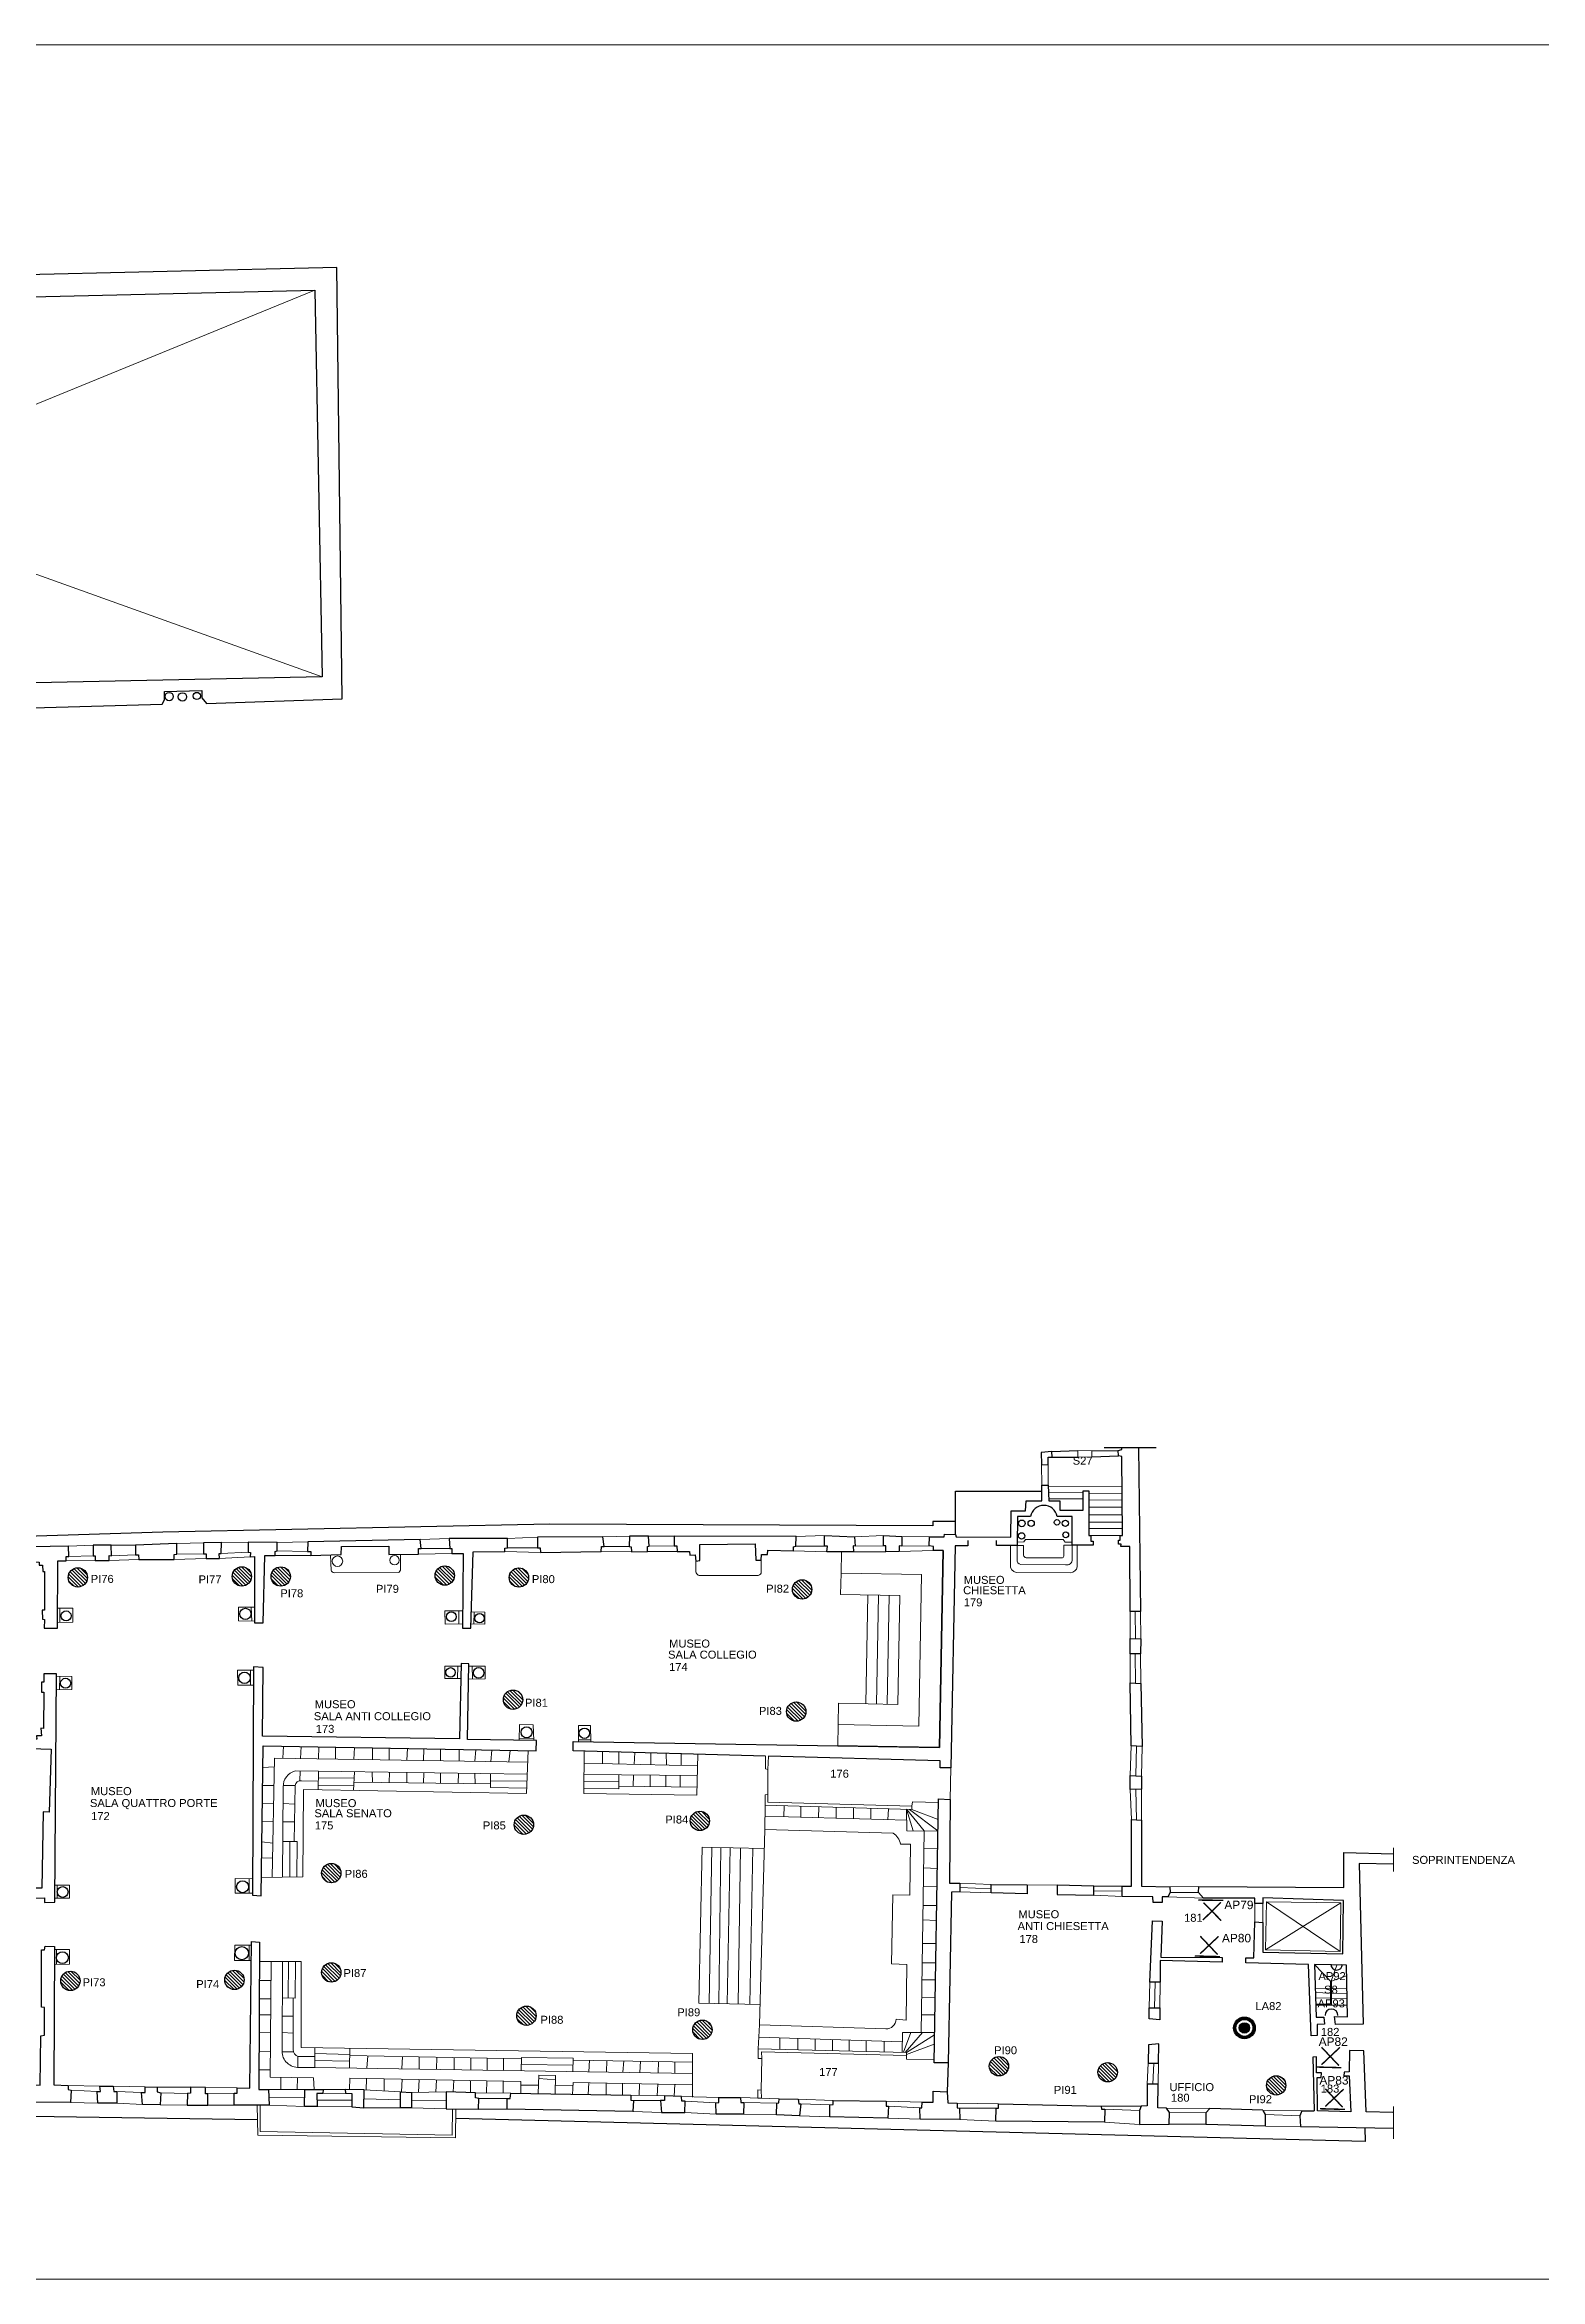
# Model space of a CAD drawing. Header units: millimetres. Extents: x 195 to 76808, y -2861 to 4318.
# Drawn here: x 56278 to 59087, y 109 to 4309 of the extents above; entities that cross this region are included whole.
import ezdxf
from ezdxf.enums import TextEntityAlignment as Align

# ---------------------------------------------------------------- set-up
doc = ezdxf.new("R2010")
doc.units = ezdxf.units.MM
for name, color, linetype, lineweight in [('_sottile', 253, 'Continuous', 5), ('LAMPADINE', 30, 'Continuous', 30), ('muri', 7, 'Continuous', 9), ('num.vani', 66, 'Continuous', 9)]:
    doc.layers.add(name, color=color, linetype=linetype, lineweight=lineweight)
doc.styles.add('ducale_200', font='arial.ttf', dxfattribs={"height": 1})
doc.styles.get("Standard").update_dxf_attribs({"font": 'arial.ttf'})

# ---------------------------------------------------------------- blocks, each defined once
blk = doc.blocks.new('PIANTANA')
at = {"lineweight": 0}
h = blk.add_hatch(dxfattribs=at)
h.set_pattern_fill('ANSI31', color=256, scale=600, style=0)
h.set_pattern_definition([(45, (37136.21, 23067.97), (-53.03301, 53.03301), [])])
edge = h.paths.add_edge_path()
edge.add_arc((14258, -2729), 291, 0, 360)
blk.add_circle((14258, -2729), 291)
blk = doc.blocks.new('sospensione normale')
h = blk.add_hatch(color=256)
h.paths.add_polyline_path([(24193.1, 756.4, 1), (24171.9, 756.4, 1)], flags=16)
h.paths.add_polyline_path([(24176, 756.4, -1), (24189, 756.4, -1)], flags=0)
h.paths.add_polyline_path([(24195.1, 756.4, 1), (24169.9, 756.4, 1)])
for radius in [13.6, 12.6, 11.6, 10.6, 6.52]:
    blk.add_circle((24182.5, 756.4), radius)
blk = doc.blocks.new('re')
at = {"const_width": 0.3}
for points in [[(51.55, 419.05), (51.66, 413.81)], [(55.72, 418.12), (52.08, 414.34)], [(52.09, 417.95), (55.87, 414.31)]]:
    blk.add_lwpolyline(points, dxfattribs=at)

msp = doc.modelspace()

# ---------------------------------------------------------------- linework, layer by layer
at = {"layer": '_sottile'}
for p, q in [((58150.9, 1601.4), (58150.1, 1640.1)), ((58163, 1639.4), (58163, 1601.4)), ((57774.3, 1476.2), (57773.6, 1436.2)), ((57773.6, 1436.2), (57772.9, 1396.2)), ((57773.6, 1436.2), (57924.9, 1433.5)), ((57919.6, 1148.6), (57924.9, 1433.5)), ((57772.9, 1396.2), (57884.2, 1394.2)), ((57820.4, 1190.4), (57824.2, 1395.3)), ((57840.4, 1190), (57844.2, 1394.9)), ((57860.4, 1189.7), (57864.2, 1394.6)), ((57880.4, 1189.3), (57884.2, 1394.2)), ((57768.3, 1151.4), (57769.1, 1191.4)), ((57769.1, 1191.4), (57880.4, 1189.3)), ((57767.6, 1111.4), (57768.3, 1151.4)), ((57768.3, 1151.4), (57919.6, 1148.6)), ((57631.8, 1068), (57631.8, 1092.3)), ((57637.2, 1092.3), (57636.4, 1067.2)), ((57636.4, 1067.2), (57631.8, 1068)), ((58566.5, 426.3), (58639.5, 425.6)), ((58635.9, 416.2), (58571.4, 418.5)), ((58571.4, 396.8), (58636.7, 396))]:
    msp.add_line(p, q, dxfattribs=at)
for points in [[(56785, 3847.5), (54912.3, 3081.1)], [(56798.7, 3120.6), (54897.1, 3802.7)], [(58245, 1665.9), (58245, 1654.6), (58218.4, 1653.8), (58218.4, 1666.7), (58245, 1665.9)], [(58301.7, 1598.8), (58163.1, 1598.2)], [(58228.3, 1587.2), (58163.4, 1587.6)], [(58228.3, 1576), (58163.7, 1576)], [(58301.8, 1585.5), (58238.9, 1586.3)], [(58301.9, 1573.6), (58238.9, 1573.2)], [(58302.1, 1559.9), (58238.9, 1560.1)], [(58302.2, 1545.7), (58238.9, 1545.9)], [(58302.4, 1532), (58238.9, 1532)], [(58302.5, 1520.1), (58238.9, 1519.9)], [(56322.5, 1486.5), (56368.8, 1488.4)], [(56402.6, 1488.8), (56448.1, 1488.8)], [(56448.1, 1470.5), (56403.3, 1468.6)], [(56575.6, 1472.2), (56525.9, 1471.7)], [(56526, 1491.8), (56575.6, 1492.9)], [(56659.8, 1475.5), (56609.3, 1473.2)], [(56609.5, 1493.7), (56659.8, 1494.4)], [(56714.4, 1493.7), (56772.1, 1495.2)], [(56771.4, 1477), (56714.4, 1477.8)], [(56980, 1471.7), (57042.2, 1473.2)], [(56983.1, 1499), (57037.7, 1501.3)], [(57038.5, 1482.3), (56984.6, 1482.3)], [(57141.7, 1477), (57209.2, 1474.7)], [(57147, 1501.3), (57203.1, 1503.6)], [(57203.1, 1483.8), (57147, 1483.8)], [(57323, 1477), (57379.9, 1476.2)], [(57326, 1504.3), (57376.1, 1505.8)], [(57375.4, 1486.1), (57328.3, 1486.1)], [(57410.3, 1477), (57465.7, 1477)], [(57411.8, 1505.8), (57460.4, 1505.8)], [(57460.4, 1487.6), (57413.3, 1486.9)], [(57684.2, 1477.8), (57747.2, 1476.2)], [(57688.8, 1486.9), (57742.6, 1486.9)], [(57689.5, 1505.1), (57742.6, 1506.6)], [(57797.3, 1476.2), (57858, 1476.2)], [(57853.4, 1506.6), (57798.8, 1504.3)], [(57853.4, 1487.6), (57800.3, 1486.9)], [(57883, 1477), (57947.5, 1478.5)], [(57887.6, 1505.1), (57939.9, 1504.3)], [(57887.6, 1486.9), (57939.2, 1487.6)], [(58104.7, 1494.1), (58117.2, 1494.7), (58120.5, 1499.5), (58191.1, 1499.3), (58194.9, 1494.4), (58207.8, 1494.4)], [(58298.1, 1506.6), (58243.1, 1506.6)], [(56318, 1459.2), (56372.6, 1459.9)], [(56368.4, 1468.6), (56322.9, 1467.5)], [(56398.8, 1459.9), (56454.2, 1461.4)], [(56520.9, 1461.8), (56580.9, 1463.7)], [(56605.6, 1463.7), (56663.6, 1466.4)], [(56710.6, 1469.4), (56777.4, 1469.4)], [(56301.6, 1370.4), (56330.6, 1370.4), (56330.1, 1343.8), (56301.6, 1343.4)], [(56306.2, 1370.4), (56306.2, 1343.4)], [(56671.9, 1345.7), (56641.6, 1346.5), (56641.6, 1372.3), (56671.9, 1372.3)], [(56665.7, 1372.3), (56666.5, 1345.9)], [(57062.9, 1364.9), (57029.3, 1364.9), (57030.1, 1339.9), (57062.8, 1340.7)], [(57055.7, 1364.9), (57055.4, 1340.4)], [(57078.2, 1340.9), (57104.2, 1340.4), (57104.7, 1362.7), (57078.9, 1363.4)], [(57084.2, 1363.2), (57084, 1340.9)], [(58317, 1363.9), (58317, 1313.1)], [(58326.5, 1363.9), (58326.9, 1312.7)], [(58336, 1363.9), (58336.8, 1312.3)], [(57059.1, 1238.3), (57029.3, 1238.2), (57029.2, 1261.1), (57059.6, 1261.5)], [(57053.6, 1261.4), (57053.1, 1238.3)], [(57074.1, 1237), (57105.2, 1237.4), (57105.2, 1261.1), (57074.5, 1260.9)], [(57080.8, 1261), (57081.1, 1237.1)], [(58317, 1284.3), (58317, 1229.6)], [(58326.5, 1284.3), (58326.9, 1229.2)], [(58336, 1284.3), (58336.8, 1228.9)], [(56299.3, 1242.3), (56328.7, 1242), (56328.7, 1217.2), (56299.2, 1217)], [(56305.4, 1217), (56305.7, 1242.2)], [(56669.5, 1225.6), (56640.1, 1225.6), (56639.7, 1253.8), (56669.6, 1253.8)], [(56664.2, 1253.8), (56664.1, 1225.6)], [(57196.6, 1121.3), (57195.5, 1151.1), (57169.3, 1151.5), (57169, 1121.7)], [(57280.1, 1119.4), (57280.1, 1149.6), (57302.9, 1149.6), (57303.3, 1119.1)], [(56684.8, 863.9), (56762.2, 865.4), (56763.8, 1029.3), (57182.6, 1021.7), (57185.7, 1102.4)], [(56725, 1088.2), (56726, 1110.6)], [(56758.3, 1087.7), (56759.4, 1110)], [(56791.7, 1087.2), (56792.7, 1109.4)], [(56823.7, 1086.7), (56823.7, 1108.8)], [(56858.5, 1086.1), (56859.6, 1108.2)], [(56893.5, 1085.5), (56893.5, 1107.6)], [(56924.6, 1085), (56924.6, 1107)], [(56957.9, 1084.5), (56958.9, 1106.4)], [(56989, 1084), (56990.1, 1105.9)], [(57021, 1083.5), (57021, 1105.3)], [(57055.9, 1083), (57055.9, 1104.7)], [(57085.4, 1082.5), (57087.4, 1104.2)], [(57115.7, 1082), (57117.5, 1103.6)], [(57149.7, 1081.5), (57151.7, 1103)], [(57196.4, 1125.3), (57169, 1126)], [(57303.3, 1122.6), (57280.1, 1122.6)], [(57504.4, 1095.8), (57502.8, 1018.7), (57290.4, 1021.7), (57291.1, 1101.6)], [(57325.3, 1077.9), (57325.3, 1100.6)], [(57356.4, 1077.3), (57356.4, 1099.8)], [(57385.1, 1076.6), (57386.2, 1099)], [(57416.3, 1075.9), (57416.3, 1098.2)], [(57446, 1075.3), (57445, 1097.4)], [(57473.3, 1074.7), (57473.3, 1096.6)], [(58318.6, 1111.2), (58317, 1055.9)], [(58328.8, 1110.9), (58327.7, 1055.1)], [(58339.1, 1110.5), (58338.3, 1054.3)], [(56708.8, 1071.9), (56687.4, 1071)], [(56704.6, 864.3), (56709.1, 1088.5), (57184.9, 1080.9)], [(56756.9, 1045.9), (56757.7, 1064.1)], [(56791.1, 1028.8), (56791.8, 1063.6)], [(56858.8, 1050.5), (56791.6, 1051.3)], [(56857.8, 1027.6), (56859.4, 1062.7)], [(56892.8, 1062.2), (56893.5, 1042.5)], [(56925.4, 1061.7), (56924.6, 1042.2)], [(56958, 1061.3), (56958, 1041.8)], [(56989.9, 1060.8), (56989.1, 1041.4)], [(57021, 1060.4), (57021, 1041)], [(57054.4, 1040.6), (57055.2, 1059.9)], [(57086.2, 1040.3), (57085.5, 1059.5)], [(57115.1, 1059.1), (57115.1, 1033.1), (57183, 1031.6)], [(57356.4, 1056.6), (57356.4, 1030.8), (57290.5, 1031.6)], [(57503.6, 1055.8), (57290.7, 1057.4)], [(57503.9, 1074), (57290.9, 1078.7)], [(57383.8, 1056.7), (57383, 1035.2)], [(57414.8, 1056.5), (57414.8, 1034.8)], [(57444.4, 1056.3), (57444.4, 1034.5)], [(57471.7, 1056.1), (57471.7, 1034.2)], [(57636.4, 1067.2), (57636.4, 1020.2)], [(57980.1, 1070.3), (57978.6, 1010.3)], [(56708.1, 1036.9), (56686.9, 1036.9)], [(56747.8, 1036.9), (56725.8, 1036.9)], [(56858.2, 1036.1), (56791.3, 1037.6)], [(57115.1, 1039.9), (56858.5, 1043)], [(57183.5, 1045.2), (57115.1, 1046)], [(57356.4, 1043.7), (57290.4, 1044.5)], [(57503.1, 1033.8), (57356.4, 1035.4)], [(57631.1, 1019.4), (57631.1, 999.7), (57906.5, 992.1), (57906.5, 998.2), (57636.4, 1005.8), (57636.4, 1020.2), (57631.1, 1019.4)], [(58317, 1029.3), (58319.3, 973.1)], [(58327.7, 1029.7), (58328.8, 972.4)], [(58338.3, 1030.1), (58338.3, 971.6)], [(56706.7, 969.5), (56686.1, 968.5)], [(56707.4, 1002.6), (56686.5, 1003.6)], [(56746.8, 968.6), (56725.2, 968.6)], [(56747.3, 1001.9), (56725.5, 1002.8)], [(57897.1, 971.6), (57630.7, 979.2)], [(57666, 978.2), (57666.9, 998.7)], [(57697.9, 977.3), (57697.9, 997.9)], [(57731.3, 976.4), (57732.1, 996.9)], [(57764.6, 975.4), (57764.6, 996)], [(57797.3, 974.5), (57797.3, 995.1)], [(57829.9, 973.5), (57829.9, 994.2)], [(57861.8, 972.6), (57862.6, 993.3)], [(57896.7, 992.4), (57930.1, 951.5)], [(57896.7, 992.4), (57909.3, 951.7)], [(57896.7, 992.4), (57897.4, 951.9), (57955.6, 951.1)], [(57902, 992.1), (57955.6, 951.9)], [(57906.5, 998.2), (57908, 1006.5), (57956.5, 1004.9)], [(57906.5, 992.1), (57956, 973.2)], [(56705.9, 928.8), (56685.6, 930.9)], [(56724.9, 931.4), (56751.6, 931.4), (56750.9, 865.2)], [(56738, 931.4), (56738, 864.9)], [(57630.3, 954.2), (57620.5, 586.9)], [(57924, 572.5), (57930.1, 951.5)], [(56705.3, 900.2), (56685.2, 901.1)], [(57629.4, 918.5), (57512.7, 920.8), (57506.6, 627.9), (57621.5, 625.6)], [(57531, 920.4), (57525.6, 627.5)], [(57543.8, 627.1), (57547.7, 920.1)], [(57565.1, 919.8), (57559.7, 626.8)], [(57584.9, 919.4), (57580.2, 626.4)], [(57607.6, 918.9), (57602.2, 626)], [(57928.9, 882.1), (57954.4, 881.2)], [(57929.5, 917.8), (57955, 918.7)], [(56296.4, 825.1), (56323.8, 825), (56323.8, 849.7), (56296.6, 849.9)], [(56301.1, 825.1), (56301.1, 849.9)], [(56668.2, 834.3), (56635.4, 834.4), (56635.2, 861.9), (56668.3, 861.3)], [(56661.9, 861.3), (56661.8, 834.3)], [(57928.4, 847.2), (57953.8, 846.3)], [(57996.8, 853.3), (58056, 851)], [(57996.8, 845.3), (58056, 843)], [(58123.6, 850.2), (58179.7, 849.5)], [(58248.8, 847.9), (58301.9, 847.9)], [(58391.4, 846.4), (58446, 847.2)], [(57927.8, 811.5), (57953.2, 811.5)], [(57996.8, 837.3), (58056, 835)], [(58248.8, 839.2), (58301.9, 838.1)], [(58248.8, 830.5), (58301.9, 828.2)], [(58454.4, 825.2), (58387.6, 827.5)], [(58392.2, 835.8), (58445.3, 835.8)], [(58550.8, 815.3), (58550.8, 780.4)], [(58565.9, 815.3), (58565.9, 779.6)], [(58712.4, 816.1), (58711.6, 725), (58571.3, 728), (58572.8, 818.3), (58712.4, 816.1)], [(58712.4, 816.1), (58571.3, 728)], [(58711.6, 725), (58572.8, 818.3)], [(57927.4, 784.2), (57952.8, 783.3)], [(56295.6, 728.7), (56323.8, 728.5), (56324.3, 700.9), (56295.5, 700.6)], [(56299.4, 700.6), (56299.4, 728.7)], [(56665.5, 708.2), (56634.3, 708.3), (56634.5, 736.8), (56665.8, 736.8)], [(56661.7, 736.8), (56661.6, 708.2)], [(57926.7, 740.2), (57952, 740.2)], [(57494.5, 451.1), (57494.5, 533), (56759.2, 544.4), (56759.2, 706), (56680.9, 706)], [(56703.1, 706), (56700.8, 489), (56782.7, 487.5), (56783.5, 465.5)], [(56748.6, 706), (56747.8, 637), (56724, 637.8)], [(56735.7, 706), (56734.9, 637.4)], [(57926.1, 703.8), (57951.4, 703.8)], [(58693.5, 669), (58663.2, 700.7)], [(58694.4, 669), (58705, 699.3)], [(58695.3, 669), (58723.5, 679)], [(56680.5, 636.2), (56702.3, 636.2)], [(56680.7, 670.4), (56702.7, 670.4)], [(57925.1, 639.3), (57950.3, 638.3)], [(57925.6, 671.9), (57950.9, 671.9)], [(58354, 667.3), (58352.7, 618.8)], [(58363.8, 667.3), (58362.7, 618.8)], [(58372.9, 667.3), (58372.6, 618.8)], [(58693.5, 655.4), (58664.5, 656)], [(58693.5, 646.9), (58664.7, 647.9)], [(58693.5, 637.1), (58665, 637.9)], [(58665.5, 624.1), (58695.3, 624.3), (58695.3, 669), (58693.5, 669), (58693.5, 626.1), (58665.4, 625.9)], [(58695.3, 655.3), (58724.1, 654.7)], [(58695.3, 646.7), (58724.3, 645.8)], [(58695.3, 636.8), (58724.5, 635.7)], [(56680.3, 605.9), (56702, 605.9)], [(56744, 603.6), (56723.8, 603.6)], [(57924.5, 605.9), (57949.8, 605.9)], [(58695.3, 624.3), (58724.8, 624)], [(56701.7, 572.5), (56680.1, 573.3)], [(56744, 571.7), (56723.7, 572.5)], [(57888.7, 555), (57619.3, 564.2)], [(57658.4, 562.8), (57658.4, 541.2)], [(57692.5, 561.7), (57692.5, 540.3)], [(57725.2, 560.6), (57725.2, 539.5)], [(57757.8, 559.5), (57757.8, 538.7)], [(57788.9, 558.4), (57788.9, 538)], [(57820.8, 557.3), (57820.8, 537.2)], [(57854.9, 556.2), (57854.9, 536.3)], [(57888.3, 535.5), (57889.1, 572.5), (57949, 572.5)], [(57890.7, 535.5), (57904.8, 572.5)], [(57894.3, 535.4), (57926.4, 572.5)], [(57896.7, 535.3), (57949.2, 568.2)], [(57896.7, 531.5), (57948.9, 550.6)], [(56701.3, 536.1), (56679.9, 536.8)], [(56744.8, 536.1), (56723.4, 536.1)], [(56753.1, 527.9), (56753.1, 507.2)], [(56785, 507.2), (56785, 544)], [(56850.8, 531.5), (56785, 533)], [(56850.5, 518.6), (56785, 520.1)], [(56850.2, 506.2), (56851, 543)], [(56850.7, 529.2), (57173.4, 523.2)], [(56884.5, 528.6), (56882.7, 505.7)], [(56949.8, 527.4), (56948.7, 504.6)], [(56980.8, 526.8), (56980.8, 504.1)], [(57014.3, 526.2), (57013.3, 503.6)], [(57046.8, 525.5), (57046.8, 503)], [(57077.9, 525), (57077.9, 502.5)], [(57109, 524.4), (57109, 502)], [(57139.4, 523.8), (57139.4, 501.6)], [(57172.8, 501), (57173.5, 525.4), (57270.6, 524.7), (57269.9, 499.5)], [(57270.2, 511), (57173.1, 512.5)], [(57270.5, 520.9), (57494.5, 517.1)], [(57300.1, 499), (57301.1, 520.4)], [(57332.8, 498.5), (57333.7, 519.8)], [(57363.8, 498), (57365.7, 519.3)], [(57395.7, 497.4), (57396.7, 518.7)], [(57429.9, 496.9), (57430.8, 518.2)], [(57461.1, 496.4), (57461.1, 517.7)], [(57618.2, 523.9), (57618.2, 542.1), (57896.7, 535.3), (57896.7, 529.2), (57624.3, 536.1), (57625, 523.9), (57618.2, 523.9)], [(57625, 523.9), (57623.5, 464)], [(57896.7, 529.2), (57896.7, 522.4), (57948.4, 521.7)], [(58350.4, 514.8), (58348.9, 475.4)], [(58361.2, 515.1), (58359.2, 475.4)], [(58370.2, 514.8), (58369.5, 475.4)], [(56321.4, 473.1), (56381.3, 471.6)], [(56376, 461.7), (56327.4, 464)], [(56406.4, 471.6), (56466.3, 470.8)], [(56489.1, 470.1), (56551.3, 470.1)], [(56579.4, 469.3), (56639.3, 468.5)], [(56700.9, 502.7), (56679.7, 502.7)], [(56697.7, 465.5), (56766, 465.5)], [(56721.3, 488.6), (56721.3, 465.5)], [(56752.4, 488.1), (56751.6, 465.5)], [(56800.9, 465.5), (56841.9, 465.5)], [(56850.3, 465.5), (56851, 486.7), (57172, 480.7), (57172, 458.3)], [(56877.6, 464.7), (56945.9, 460.9)], [(56882.3, 486.2), (56881.2, 464.5)], [(56915.5, 485.5), (56915.5, 462.6)], [(56949, 484.9), (56948, 460.9)], [(56980.9, 484.3), (56979.9, 460.3)], [(57013.5, 483.7), (57012.6, 460.7)], [(57046.2, 483.1), (57045.1, 460.6)], [(57077.2, 482.5), (57077.2, 459.7)], [(57108.4, 481.9), (57107.4, 459.2)], [(57138.6, 481.3), (57138.6, 458.8)], [(57172, 473.8), (57205.3, 473.8)], [(57204.6, 457.8), (57206.1, 492.8), (57237.3, 492.1), (57236.5, 457.3)], [(57237.1, 483.7), (57205.9, 486)], [(57236.9, 473.9), (57270.3, 473.1)], [(57269.1, 456.4), (57270.6, 478.4), (57494.5, 474.6)], [(57299.6, 477.9), (57298.6, 456.2)], [(57332.1, 477.4), (57332.1, 455.7)], [(57363.2, 476.8), (57363.2, 455.1)], [(57395.2, 476.3), (57394.3, 454.5)], [(57429.4, 475.7), (57428.4, 453.7)], [(57461.1, 475.2), (57460.2, 452.9)], [(56325.9, 441.2), (56377.5, 439.7)], [(56459.5, 460.2), (56413.2, 461.7)], [(56413.2, 439.7), (56461, 437.4)], [(56494.4, 436.7), (56545.2, 435.9)], [(56546, 457.9), (56495.9, 459.4)], [(56633.2, 458.7), (56583.9, 457.2)], [(56583.9, 435.9), (56633.2, 435.9)], [(56676.5, 435.9), (56678, 379.8), (57049.1, 374.4), (57049.8, 429.1)], [(57043.8, 429.1), (57043, 379.8), (56682.6, 386.6), (56682.6, 435.9)], [(56698.5, 450.7), (56765.7, 449.6)], [(56699.3, 435.9), (56765.3, 433.6)], [(56789.2, 445.8), (56854.8, 445.4)], [(56854.8, 432.9), (56789.6, 433.6)], [(56800.2, 457.9), (56842.7, 458.7)], [(56876.8, 431.4), (56945.9, 431.4)], [(56877.2, 448), (56945.9, 446.1)], [(56966.4, 460.2), (57031.6, 460.9)], [(56966.4, 445.8), (57031.6, 445)], [(56966.4, 431.4), (57031.6, 429.1)], [(57087, 459.4), (57153, 458.7)], [(57092.3, 428.3), (57146.2, 428.3)], [(57146.2, 448.8), (57093.1, 448.8)], [(57378.4, 454.9), (57442.1, 453.4)], [(57382.2, 424.5), (57436.1, 422.2)], [(57434.6, 445), (57383.7, 445)], [(57474, 452.6), (57543.8, 450.3)], [(57480.1, 422.2), (57539.3, 419.2)], [(57480.8, 443.5), (57538.5, 440.5)], [(57584.8, 450.3), (57657.6, 448)], [(57590.9, 441.2), (57653.1, 439.7)], [(57693.3, 447.3), (57758.6, 445)], [(57752.5, 436.7), (57697.9, 438.9)], [(57858.7, 443.5), (57926.3, 442)], [(57921.7, 431.4), (57862.5, 434.4)], [(57991.5, 439.7), (58069.7, 438.9)], [(58065.1, 430.6), (57996.1, 430.6)], [(58262.4, 434.4), (58337.5, 434.4)], [(58269.2, 428.3), (58334.5, 426)], [(58385.3, 430.6), (58466.5, 429.8)], [(58458.9, 421.5), (58390.7, 422.2)], [(57590.1, 419.2), (57652.3, 417.7)], [(57695.6, 416.2), (57752.5, 413.9)], [(57861.8, 411.6), (57922.5, 410.1)], [(57996.8, 409.3), (58064.4, 406.3)], [(58268.5, 404), (58334.5, 399.5)], [(58389.9, 400.2), (58458.9, 400.2)]]:
    msp.add_lwpolyline(points, dxfattribs=at)
for points in [[(56945.9, 1471.2), (56945.9, 1443.6, -0.414249), (56941.3, 1437.5), (56941.3, 1437.5), (56821.4, 1436.8, -0.280421), (56815.4, 1441.3), (56814.6, 1470.4), (56814.6, 1470.4)], [(58091.9, 1487.9), (58091.7, 1451.7, 0.378202), (58102.8, 1437.5), (58205, 1436.8, 0.343124), (58217.4, 1447.7), (58217.4, 1488.8)], [(58104.6, 1487.9), (58104.3, 1462.1, 0.388975), (58111.4, 1452), (58195.6, 1451.8), (58195.6, 1451.8), (58195.6, 1451.8, 0.510542), (58207.9, 1461.9), (58207.8, 1488.6)], [(58104.6, 1488), (58116.7, 1487.9), (58116.7, 1469.4, 0.30523), (58121.5, 1464.9), (58189.6, 1464.6, 0.276959), (58192.4, 1469.2), (58192.1, 1488.6), (58207.8, 1488.6)], [(57500.6, 1458.8), (57500.6, 1458.8), (57500.6, 1439.8, 0.430107), (57510.4, 1431.5), (57615.9, 1431.5, 0.302782), (57623.5, 1436), (57623.5, 1460.3)], [(57184, 1058.2), (56748.6, 1064.2), (56748.6, 1064.2, 0.374848), (56725.8, 1033.8), (56724.3, 864.7)], [(56791.5, 1045.2), (56760, 1046, 0.400703), (56747.8, 1036.9), (56746.3, 931.4)], [(57631.1, 999.7), (57630.3, 954.2), (57871.6, 947.3, -0.192947), (57885.3, 926.9), (57904.3, 926.9), (57902.7, 830.5), (57870.9, 831.2), (57868.6, 701.5), (57897.4, 700.7), (57895.9, 596), (57876.9, 597.5, -0.413577), (57858, 579.3), (57620.5, 586.9), (57618.2, 542.1)], [(56724.3, 706), (56723.5, 540.6, 0.432894), (56752.4, 507.2), (56785, 507.2), (57494.5, 495.9)], [(56744, 637.1), (56744, 540.6, 0.340687), (56753.9, 527.7), (56753.9, 527.7), (56785, 527.7)]]:
    msp.add_lwpolyline(points, format="xyb", dxfattribs=at)
msp.add_lwpolyline([(57624.3, 449.1), (57623.5, 464), (57617.4, 464.7), (57617.4, 449.3)], close=True, dxfattribs=at)
for centre, radius in [((56827.5, 1458.4), 9.87), ((56934.9, 1460.3), 8.76)]:
    msp.add_circle(centre, radius, dxfattribs=at)
at = {"layer": 'LAMPADINE'}
for centre, radius, start, end in [((58704.7, 701), 11, 179.2065, 359.2065), ((58695, 604.7), 12.1, 359.5908, 179.5908)]:
    msp.add_arc(centre, radius, start, end, dxfattribs=at)
at = {"layer": 'muri', "linetype": 'ByBlock', "lineweight": 30}
for p, q in [((56826.1, 3890.1), (54850, 3843)), ((56836.6, 3079.6), (56826.1, 3890.1)), ((56168.9, 3059.9), (56498.2, 3069)), ((56498.2, 3069), (56502.4, 3077.7)), ((56502.4, 3077.7), (56502.7, 3093.3)), ((56502.7, 3093.3), (56572.5, 3094.7)), ((56572.5, 3094.7), (56572.5, 3081.1)), ((56572.5, 3081.1), (56581.6, 3070.5)), ((56581.6, 3070.5), (56836.6, 3079.6)), ((58169.8, 1664.4), (58218.4, 1666.7)), ((58170.6, 1653.8), (58218.4, 1653.8)), ((58245, 1665.9), (58294.3, 1666.7)), ((58245, 1654.6), (58295, 1656.8)), ((58150.9, 1601.4), (58163, 1601.4)), ((58150.9, 1571.8), (58150.9, 1601.4)), ((58163, 1601.4), (58163.8, 1571.8)), ((58120.5, 1552.9), (58121.3, 1571.8)), ((58121.3, 1571.8), (58150.9, 1571.8)), ((58163.8, 1571.8), (58185, 1571.8)), ((58185, 1571.8), (58185, 1554.4)), ((58185, 1554.4), (58228.3, 1554.4)), ((58228.3, 1590.8), (58238.9, 1590.8)), ((58228.3, 1554.4), (58228.3, 1590.8)), ((58238.9, 1590.8), (58238.9, 1506.6)), ((58092.4, 1503.6), (58093.2, 1552.9)), ((58093.2, 1552.9), (58120.5, 1552.9)), ((58105.3, 1542.3), (58104.6, 1488)), ((58129.6, 1542.3), (58105.3, 1542.3)), ((58207.8, 1542.3), (58179.7, 1542.3)), ((58207.8, 1488.8), (58207.8, 1542.3)), ((57939.2, 1487.6), (57939.9, 1504.3)), ((57947.5, 1486.1), (57939.2, 1487.6)), ((57939.9, 1504.3), (57967.2, 1504.3)), ((57947.5, 1478.5), (57947.5, 1486.1)), ((57965.7, 1478.5), (57947.5, 1478.5)), ((57958.9, 1108.2), (57965.7, 1478.5)), ((57965.7, 1478.5), (57958.9, 1108.2)), ((57967.2, 1504.3), (57968, 1509.6)), ((57968, 1509.6), (57988.5, 1508.9)), ((57988.1, 1487.2), (57980.1, 1070.3)), ((58012, 1487.2), (57988.1, 1487.2)), ((57988.5, 1508.9), (57990, 1504.3)), ((57990, 1504.3), (58092.4, 1503.6)), ((58012, 1497.5), (58012, 1487.2)), ((58065.5, 1488), (58065.5, 1497.1)), ((58104.6, 1488), (58065.5, 1488)), ((58247.6, 1488.8), (58207.8, 1488.8)), ((58238.9, 1506.6), (58243.1, 1506.6)), ((58243.1, 1506.6), (58243.1, 1496.3)), ((58243.1, 1496.3), (58247.6, 1496.3)), ((58247.6, 1496.3), (58247.6, 1488.8)), ((57270.6, 1119.6), (57958.9, 1108.2)), ((57270.6, 1102.1), (57270.6, 1119.6)), ((57631.8, 1092.3), (57270.6, 1102.1)), ((57959.6, 1083.2), (57637.2, 1092.3)), ((57878.9, 1109.7), (57767.6, 1111.4)), ((57918.9, 1108.9), (57878.9, 1109.7)), ((57958.9, 1108.2), (57918.9, 1108.9)), ((57959.6, 1070.3), (57959.6, 1083.2)), ((57980.1, 1070.3), (57959.6, 1070.3)), ((58667.1, 527), (58660.3, 526.2)), ((58660.3, 526.2), (58662.6, 425.3)), ((58667.1, 496.6), (58667.1, 527)), ((58729.1, 539.1), (58728.3, 498.9)), ((58755.6, 538.3), (58729.1, 539.1)), ((58760.2, 423.8), (58755.6, 538.3)), ((58676.2, 496.6), (58667.1, 496.6)), ((58667.9, 488.3), (58675.5, 488.3)), ((58668.6, 425.3), (58667.9, 488.3)), ((58675.5, 488.3), (58676.2, 496.6)), ((58719.2, 498.1), (58718.5, 491.3)), ((58718.5, 491.3), (58728.3, 491.3)), ((58728.3, 498.9), (58719.2, 498.1)), ((58728.3, 491.3), (58731.4, 423.8)), ((58466.5, 429.8), (58458.9, 421.5)), ((58458.9, 421.5), (58458.9, 400.2)), ((58566.1, 426.8), (58466.5, 429.8)), ((58571.4, 418.5), (58566.5, 426.3)), ((58639.5, 425.6), (58635.9, 416.2)), ((58639.5, 425.6), (58662.6, 425.3)), ((58731.4, 423.8), (58668.6, 425.3)), ((58811, 422.2), (58760.2, 423.8)), ((58811.3, 421.6), (58811, 422.2)), ((58458.9, 400.2), (58571.4, 397.2)), ((58571.4, 396.8), (58571.4, 418.5)), ((58635.9, 416.2), (58636.7, 396.2)), ((58636.7, 396.2), (58811.3, 392.7))]:
    msp.add_line(p, q, dxfattribs=at)
at = {"layer": 'muri'}
for p, q in [((58811.3, 919.9), (58811.3, 875.1)), ((58811.3, 433.6), (58811.3, 372.7))]:
    msp.add_line(p, q, dxfattribs=at)
at = {"layer": 'muri', "linetype": 'Continuous', "ltscale": 0.1}
msp.add_lwpolyline([(53215.1, 4308.8), (59135.1, 4308.8), (59135.1, 108.8), (53215.1, 108.8)], close=True, dxfattribs=at)
at = {"layer": 'muri', "linetype": 'ByBlock', "lineweight": 30}
for points in [[(56785, 3847.5), (56798.7, 3120.6), (54912.3, 3081.1), (54897.1, 3802.7), (56785, 3847.5)], [(58163, 1639.4), (58163, 1653.8), (58170.6, 1653.8), (58169.8, 1664.4), (58149.4, 1662.9), (58150.1, 1640.1), (58163, 1639.4)], [(58267.8, 1672.5), (58301.1, 1672.5)], [(58332.3, 1672.5), (58365.7, 1672.5)], [(57988.5, 1508.9), (57988.5, 1590.1), (58150.9, 1590.1)], [(57988.5, 1533.1), (57946.2, 1533.1), (57946.2, 1524.9), (57226.8, 1528.1), (56499.2, 1512.9), (55707, 1487.7), (54620, 1461.7)], [(56301.6, 1332.8), (56302, 1459.2), (56318, 1459.2), (56318, 1467.5), (56322.9, 1467.5), (56322.5, 1486.5), (56253.5, 1485.7), (56253.1, 1466.7), (56259.2, 1467.1), (56259.5, 1457.3), (56267.1, 1456.9), (56267.1, 1450.8), (56273.6, 1450.8), (56274, 1439.4), (56277, 1439.4), (56277.4, 1366.2), (56272.8, 1366.2), (56273.2, 1349.5), (56277, 1349.1), (56276.6, 1332.4), (56301.6, 1332.8)], [(56402.6, 1488.8), (56368.8, 1488.4), (56368.4, 1468.6), (56372.2, 1468.3), (56372.6, 1459.9), (56398.8, 1459.9), (56398.4, 1469), (56403.3, 1468.6), (56402.6, 1488.8)], [(56526, 1491.8), (56448.1, 1488.8), (56448.1, 1470.5), (56453.8, 1470.5), (56454.2, 1461.4), (56520.9, 1461.8), (56520.6, 1471.3), (56525.9, 1471.7), (56526, 1491.8)], [(56609.5, 1493.7), (56575.6, 1492.9), (56575.6, 1472.2), (56580.9, 1472.2), (56580.9, 1463.7), (56605.6, 1463.7), (56605.2, 1473.2), (56609.3, 1473.2), (56609.5, 1493.7)], [(56687.9, 1342.7), (56690.9, 1469.4), (56710.6, 1469.4), (56710.6, 1477), (56714.4, 1477.8), (56714.4, 1493.7), (56659.8, 1494.4), (56659.8, 1475.5), (56664.4, 1474.7), (56663.6, 1466.4), (56671.9, 1467.1), (56671.9, 1342.7), (56687.9, 1342.7)], [(56983.1, 1499), (56772.1, 1495.2), (56771.4, 1477), (56777.4, 1477), (56777.4, 1469.4), (56834.3, 1470.9), (56835.1, 1486.1), (56923.9, 1486.9), (56923.9, 1470.9), (56980, 1471.7), (56980, 1482.3), (56984.6, 1482.3), (56983.1, 1499)], [(57077.9, 1332.8), (57082.5, 1476.2), (57141.7, 1477), (57141.7, 1483.1), (57147, 1483.8), (57147, 1501.3), (57037.7, 1501.3), (57038.5, 1482.3), (57042.2, 1482.3), (57042.2, 1473.2), (57063.5, 1473.2), (57062.7, 1332.8), (57077.9, 1332.8)], [(57326, 1504.3), (57203.1, 1503.6), (57203.1, 1483.8), (57208.4, 1483.8), (57209.2, 1474.7), (57323, 1477), (57323.8, 1486.1), (57328.3, 1486.1), (57326, 1504.3)], [(57411.8, 1505.8), (57376.1, 1505.8), (57375.4, 1486.1), (57379.2, 1485.3), (57379.9, 1476.2), (57410.3, 1477), (57410.3, 1486.1), (57413.3, 1486.9), (57411.8, 1505.8)], [(57689.5, 1505.1), (57460.4, 1505.8), (57460.4, 1487.6), (57464.9, 1487.6), (57465.7, 1477), (57489.2, 1477), (57489.3, 1470.1), (57499.8, 1470.2), (57500.6, 1458.8), (57508.2, 1459.5), (57508.2, 1489.9), (57612.1, 1491.4), (57613.5, 1460.3), (57623.5, 1460.3), (57624.3, 1470.9), (57635.6, 1470.9), (57636.4, 1479.3), (57684.2, 1477.8), (57684.2, 1485.3), (57688.8, 1486.9), (57689.5, 1505.1)], [(57798.8, 1504.3), (57800.3, 1486.9), (57796.5, 1487.6), (57797.3, 1476.2), (57747.2, 1476.2), (57747.9, 1486.9), (57742.6, 1486.9), (57742.6, 1506.6), (57798.8, 1504.3)], [(57887.6, 1505.1), (57887.6, 1486.9), (57883, 1487.6), (57883, 1477), (57858, 1476.2), (57858, 1487.6), (57853.4, 1487.6), (57853.4, 1506.6), (57887.6, 1505.1)], [(58336.8, 1312.3), (58336, 1284.3), (58317, 1284.3), (58317, 1313.1), (58336.8, 1312.3)], [(56684.3, 829.4), (56687.9, 1111.2), (57200.8, 1102.1), (57201.7, 1121.2), (57071.8, 1123.4), (57074.6, 1265.9), (57059.7, 1266), (57056.7, 1124.9), (56686.4, 1129.5), (56687.9, 1258.5), (56669.7, 1260), (56668.2, 830.5), (56684.3, 829.4)], [(56296.3, 817.6), (56299.4, 1247), (56275.8, 1247.1), (56275.8, 1231.1), (56271.3, 1231.1), (56271.3, 1212.1), (56275.8, 1212.2), (56275.1, 1143.9), (56270.5, 1144.6), (56271.3, 1130.2), (56262.2, 1130.2), (56262.9, 1124.3), (56250.6, 1124.1), (56250.8, 1106.7), (56289.5, 1105.2), (56285.7, 986.8), (56274.3, 987.6), (56272.1, 844.1), (56249.3, 844.1), (56250, 825.2), (56277.4, 825.9), (56277.4, 816.8), (56296.3, 817.6)], [(58336.8, 1228.9), (58339.1, 1110.5), (58318.6, 1111.2), (58317, 1229.6), (58336.8, 1228.9)], [(58338.3, 1054.3), (58338.3, 1030.1), (58317, 1029.3), (58317, 1055.9), (58338.3, 1054.3)], [(57948.3, 515.6), (57956.6, 1011.8), (57978.6, 1010.3), (57977.1, 853.3), (57996.8, 853.3), (57996.8, 837.3), (57980.9, 836.6), (57974.8, 515.6), (57948.3, 515.6)], [(58377, 816.8), (58360.3, 816.8), (58359.5, 827.5), (58301.9, 828.2), (58301.9, 847.9), (58319.3, 847.9), (58319.3, 973.1), (58338.3, 971.6), (58338.3, 847.9), (58391.4, 846.4), (58392.2, 835.8), (58387.6, 827.5), (58377, 827.5), (58377, 816.8)], [(58811.3, 888.9), (58747.3, 890.4), (58754.9, 588.4), (58702.5, 587.7), (58701, 602.8), (58725.3, 602.1), (58723, 699.2), (58663.1, 700.7), (58666.2, 601.3), (58680.5, 601.3), (58682, 588.4), (58668.4, 587.7), (58668.4, 567.2), (58657, 566.4), (58651.7, 700.7), (58534, 703.9), (58534, 713), (58549.2, 712.9), (58550.8, 780.4), (58565.9, 779.6), (58565.9, 723.5), (58716.2, 720.5), (58717.7, 820.6), (58565.9, 825.9), (58565.9, 815.3), (58550.8, 815.3), (58550.8, 825.2), (58454.4, 825.2), (58445.3, 835.8), (58446, 847.2), (58718.5, 844.9), (58718.5, 910.9), (58811.3, 908.6)], [(58123.6, 850.2), (58123.6, 833.5), (58056, 835), (58056, 851), (58123.6, 850.2)], [(58248.8, 830.5), (58248.8, 847.9), (58179.7, 849.5), (58179.7, 832), (58248.8, 830.5)], [(56699.3, 435.9), (56633.2, 435.9), (56633.2, 458.7), (56639.3, 458.7), (56639.3, 468.5), (56662.8, 467.8), (56665.9, 744), (56681.1, 742.5), (56679.5, 465.5), (56697.7, 465.5), (56699.3, 435.9)], [(57974.8, 515.6), (57973.3, 460.9)], [(54339.4, 491.6), (54340.5, 443.9), (56677.2, 409.1)], [(56409.4, 439.7), (56377.5, 439.7), (56376, 461.7), (56382.1, 461.7), (56381.3, 471.6), (56406.4, 471.6), (56407.1, 461.7), (56413.2, 461.7), (56413.2, 439.7), (56409.4, 439.7)], [(56494.4, 436.7), (56461, 437.4), (56459.5, 460.2), (56466.3, 460.2), (56466.3, 470.8), (56489.1, 470.1), (56489.1, 460.9), (56495.9, 459.4), (56494.4, 436.7)], [(56583.9, 435.9), (56583.9, 457.2), (56579.4, 457.2), (56579.4, 469.3), (56551.3, 470.1), (56551.3, 458.7), (56546, 457.9), (56545.2, 435.9), (56583.9, 435.9)], [(56788.8, 457.9), (56789.6, 433.6), (56765.3, 433.6), (56766, 465.5), (56800.9, 465.5), (56800.2, 457.9), (56788.8, 457.9)], [(56876.8, 431.4), (56877.6, 464.7), (56841.9, 465.5), (56842.7, 458.7), (56854.8, 457.9), (56854.8, 432.9), (56876.8, 431.4)], [(57996.8, 409.3), (57922.5, 410.1), (57921.7, 431.4), (57925.5, 431.4), (57926.3, 442), (57946.7, 442), (57946.7, 462.5), (57973.3, 460.9), (57974.1, 440.5), (57991.5, 439.7), (57991.5, 431.4), (57996.1, 430.6), (57996.8, 409.3)], [(56966.4, 431.4), (56945.9, 431.4), (56945.9, 460.9), (56966.4, 460.2), (56966.4, 431.4)], [(57031.6, 460.9), (57031.6, 429.1), (57092.3, 428.3), (57093.1, 448.8), (57087, 449.6), (57087, 459.4), (57031.6, 460.9)], [(57382.2, 424.5), (57146.2, 428.3), (57146.2, 448.8), (57152.3, 448.8), (57153, 458.7), (57378.4, 454.9), (57378.4, 445.8), (57383.7, 445), (57382.2, 424.5)], [(57480.1, 422.2), (57480.8, 443.5), (57474.8, 443.5), (57474, 452.6), (57442.1, 453.4), (57442.1, 445), (57434.6, 445), (57436.1, 422.2), (57480.1, 422.2)], [(57590.1, 419.2), (57539.3, 419.2), (57538.5, 440.5), (57543.8, 441.2), (57543.8, 450.3), (57584.8, 450.3), (57585.6, 441.2), (57590.9, 441.2), (57590.1, 419.2)], [(57695.6, 416.2), (57652.3, 417.7), (57653.1, 439.7), (57656.9, 440.5), (57657.6, 448), (57693.3, 447.3), (57694.1, 438.9), (57697.9, 438.9), (57695.6, 416.2)], [(57861.8, 411.6), (57752.5, 413.9), (57752.5, 436.7), (57758.6, 437.4), (57758.6, 445), (57858.7, 443.5), (57858.7, 434.4), (57862.5, 434.4), (57861.8, 411.6)], [(58268.5, 404), (58064.4, 406.3), (58065.1, 430.6), (58069.7, 430.6), (58069.7, 438.9), (58262.4, 434.4), (58263.2, 428.3), (58269.2, 428.3), (58268.5, 404)], [(58811, 422.2), (58811.3, 422.2)], [(58757.9, 393.7), (58758.2, 367.9), (57049.8, 410.9)]]:
    msp.add_lwpolyline(points, dxfattribs=at)
for points in [[(58332.3, 1672.5), (58336, 1363.9), (58317, 1363.9), (58316.3, 1486.1), (58299.6, 1486.1), (58299.7, 1490.7), (58295, 1490.7), (58295, 1498.2), (58298, 1498.3), (58298.1, 1506.6), (58302.6, 1506.6), (58301.1, 1655.3), (58295, 1656.8), (58294.3, 1666.7), (58301.1, 1668.2), (58301.1, 1672.5)], [(58489.9, 705.1), (58373.2, 708.3), (58372.9, 667.3), (58354, 667.3), (58358.8, 782.7), (58377, 781.9), (58374.7, 714.4), (58489.9, 713.4)], [(56325.9, 441.2), (56240.2, 442), (56240.2, 463.2), (56245.5, 462.5), (56245.5, 474.6), (56269, 473.8), (56270.5, 566.4), (56277.4, 567.9), (56277.4, 619.5), (56271.3, 620.3), (56271.3, 728), (56271.3, 728), (56277.3, 728), (56278.1, 734.9), (56295.6, 734.1), (56294.8, 474.6), (56321.4, 473.1), (56321.4, 465.5), (56327.4, 464)], [(58372.6, 618.8), (58372.4, 596.8), (58352.7, 598.3), (58352.7, 618.8)], [(58370.2, 514.8), (58370.9, 551.2), (58351.2, 549.7), (58350.4, 514.8)], [(58389.9, 400.2), (58390.7, 422.2), (58385.3, 430.6), (58368.6, 431.4), (58369.5, 475.4), (58348.9, 475.4), (58348.9, 435.1), (58337.5, 434.4), (58334.5, 426), (58334.5, 399.5)]]:
    msp.add_lwpolyline(points, close=True, dxfattribs=at)
at = {"layer": 'muri', "linetype": 'ByBlock', "lineweight": 5}
msp.add_lwpolyline([(58269.2, 1479.3, 0, 13.4, 0), (58269.2, 1499.8, 0, 0, 0), (58269.2, 1623.4, 0, 0, 0), (58195.6, 1622.7, 0, 0, 0), (58196.4, 1567.3, 0, 0, 0)], format="xyseb", dxfattribs=at)
at = {"layer": 'muri', "linetype": 'ByBlock', "lineweight": 30}
for centre, radius in [((56511.3, 3083.6), 7.78), ((56536.3, 3083), 7.78), ((56563.4, 3084.7), 6.83), ((58113.1, 1529.6), 6.2), ((58112.9, 1506), 6.07), ((58130.9, 1529.7), 5.85), ((58179.3, 1531.5), 5.19), ((58195.1, 1529.7), 5.83), ((58195.8, 1508.1), 5.44), ((56317.6, 1355.6), 9.49), ((56654.5, 1359.4), 10.7), ((57041.5, 1354.1), 9.11), ((57094.5, 1351.3), 8.73), ((56316.8, 1229.1), 9.49), ((56652.9, 1239.4), 10.8), ((57040, 1249.5), 8.92), ((57092.8, 1248.7), 9.97), ((57182.8, 1137), 10.4), ((57291.5, 1135.1), 9.8), ((56311.3, 836.8), 10.1), ((56649.3, 846.6), 11.2), ((56310.8, 713.3), 11.1), ((56647.9, 721.8), 12.4)]:
    msp.add_circle(centre, radius, dxfattribs=at)
msp.add_arc((58154.7, 1537.9), 25.4, 9.899, 170.101, dxfattribs=at)

# ---------------------------------------------------------------- block references
at = {"layer": 'LAMPADINE'}
for name, p, xscale, yscale, zscale, rotation in [('PIANTANA', (56169.2, 536.9), 0.0625, 0.0625, 0.0625, 90), ('PIANTANA', (56477.3, 538.7), 0.0625, 0.0625, 0.0625, 90), ('PIANTANA', (56550.4, 538.6), 0.0625, 0.0625, 0.0625, 90), ('PIANTANA', (56858.6, 540.4), 0.0625, 0.0625, 0.0625, 90), ('PIANTANA', (56997.8, 536.7), 0.0625, 0.0625, 0.0625, 90), ('PIANTANA', (57529.9, 514.3), 0.0625, 0.0625, 0.0625, 90), ('PIANTANA', (56986.8, 307.1), 0.0625, 0.0625, 0.0625, 90), ('PIANTANA', (57518.8, 284.7), 0.0625, 0.0625, 0.0625, 90), ('PIANTANA', (57007.2, 72.1), 0.0625, 0.0625, 0.0625, 90), ('PIANTANA', (57337.8, 79.3), 0.0625, 0.0625, 0.0625, 90), ('PIANTANA', (56645.4, -18.9), 0.0625, 0.0625, 0.0625, 90), ('re', (62224.9, 1328.7), -9.033835601794328, 9.033835601794294, 9.033835601794319, 90.62750892863767), ('re', (62197.7, 72.4), 9.03383560179431, 9.033835601794294, 9.033835601794319, 87.29115300003406), ('PIANTANA', (56155.2, -221.4), 0.0625, 0.0625, 0.0625, 90), ('PIANTANA', (56463.4, -219.6), 0.0625, 0.0625, 0.0625, 90), ('PIANTANA', (56645.4, -205.6), 0.0625, 0.0625, 0.0625, 90), ('PIANTANA', (57012, -286.9), 0.0625, 0.0625, 0.0625, 90), ('PIANTANA', (57342.6, -313.3), 0.0625, 0.0625, 0.0625, 90), ('re', (62425.6, -136.3), 9.033835601794314, 9.033835601794294, 9.033835601794319, 87.29115300003406), ('PIANTANA', (57899.7, -381.8), 0.0625, 0.0625, 0.0625, 90), ('PIANTANA', (58104, -393.2), 0.0625, 0.0625, 0.0625, 90), ('PIANTANA', (58420.6, -417.8), 0.0625, 0.0625, 0.0625, 90), ('re', (62432.8, -214.7), 9.033835601794314, 9.033835601794294, 9.033835601794319, 87.29115300003406)]:
    msp.add_blockref(name, p, dxfattribs=dict(at, xscale=xscale, yscale=yscale, zscale=zscale, rotation=rotation))
at = {"layer": 'LAMPADINE', "xscale": 1.5, "yscale": 1.5, "zscale": 1.5}
msp.add_blockref('sospensione normale', (22257.8, -553.3), dxfattribs=at)

# ---------------------------------------------------------------- texts
at = {"layer": 'LAMPADINE', "color": 150, "width": 767, "attachment_point": 1, "line_spacing_factor": 0.75, "style": 'ducale_200'}
for s, insert, char_height in [('PI76', (56364, 1432.7), 15), ('PI77', (56566.6, 1431.9), 15), ('PI80', (57192.8, 1432.3), 15), ('PI78', (56720.2, 1405.7), 15), ('PI79', (56899.8, 1414.1), 15), ('PI82', (57632.9, 1414.4), 15), ('PI81', (57179.8, 1200), 15), ('PI83', (57619.4, 1184.7), 15), ('PI85', (57100.7, 969.4), 15), ('PI84', (57443.5, 980.5), 15), ('PI86', (56841.2, 878.4), 15), ('AP79', (58493.8, 820.5), 16), ('AP80', (58489.3, 758.1), 16), ('PI73', (56348.7, 674.6), 15), ('PI87', (56838.8, 692), 15), ('PI74', (56562.2, 671.1), 15), ('LA82', (58552.2, 629.8), 15), ('PI88', (57208.9, 604.1), 15), ('PI89', (57466, 618.2), 15), ('PI90', (58061.2, 546.8), 15), ('AP82', (58671, 563.5), 16), ('PI91', (58173.5, 472.4), 15), ('AP83', (58672.4, 490.8), 16), ('PI92', (58540.1, 454.8), 15)]:
    msp.add_mtext(s, dxfattribs=dict(at, insert=insert, char_height=char_height))
at = {"layer": 'LAMPADINE', "color": 150, "char_height": 15, "width": 767, "attachment_point": 1, "style": 'ducale_200'}
for s, insert in [('AP92', (58670.5, 686.2)), ('AP93', (58669, 634.9))]:
    msp.add_mtext(s, dxfattribs=dict(at, insert=insert))
at = {"layer": 'muri', "linetype": 'ByBlock', "lineweight": 30, "style": 'ducale_200'}
for s, p in [('MUSEO', (58042.5, 1415.9)), ('CHIESETTA', (58061.8, 1396.4)), ('MUSEO', (57489, 1296.2)), ('SALA COLLEGIO', (57531.9, 1275.4)), ('MUSEO', (56823.2, 1182.2)), ('SALA ANTI COLLEGIO', (56893.2, 1159.7)), ('SALA QUATTRO PORTE', (56482.4, 996.5)), ('MUSEO', (56402.6, 1018.8)), ('MUSEO', (56824.8, 996.3)), ('SALA SENATO', (56856.9, 977.3)), ('SOPRINTENDENZA', (58943, 889.6)), ('MUSEO', (58145.2, 787.5)), ('ANTI CHIESETTA', (58190.9, 765.2)), ('UFFICIO', (58432.6, 462.5))]:
    msp.add_text(s, height=15, dxfattribs=at).set_placement(p, align=Align.CENTER)
at = {"layer": 'num.vani', "linetype": 'Continuous', "char_height": 15, "attachment_point": 1}
for s, insert, width in [('{\\fArial|b0|i0|c0|p34;S27}', (58208.9, 1654.9), 1389.36), ('{\\fArial|b0|i0|c0|p34;179}', (58004.3, 1388.7), 1389.35), ('{\\fArial|b0|i0|c0|p34;174}', (57450.5, 1267.2), 1389.35), ('{\\fArial|b0|i0|c0|p34;173}', (56786.7, 1150.9), 1389.35), ('{\\fArial|b0|i0|c0|p34;176}', (57753.4, 1066.6), 1389.35), ('{\\fArial|b0|i0|c0|p34;172}', (56364.7, 987), 1389.35), ('{\\fArial|b0|i0|c0|p34;175}', (56784.9, 969.4), 1389.35), ('{\\fArial|b0|i0|c0|p34;178}', (58108.7, 755.9), 1389.35), ('{\\fArial|b0|i0|c0|p34;181}', (58418.1, 795.8), 1389.35), ('{\\fArial|b0|i0|c0|p34;S8}', (58681.2, 660.8), 1389.36), ('{\\fArial|b0|i0|c0|p34;182}', (58675, 581.3), 1389.35), ('{\\fArial|b0|i0|c0|p34;177}', (57732.4, 505.9), 1389.35), ('{\\fArial|b0|i0|c0|p34;183}', (58674.8, 474.7), 1389.35), ('{\\fArial|b0|i0|c0|p34;180}', (58393.5, 457.6), 1389.35)]:
    msp.add_mtext(s, dxfattribs=dict(at, insert=insert, width=width))

doc.saveas('drawing.dxf')
